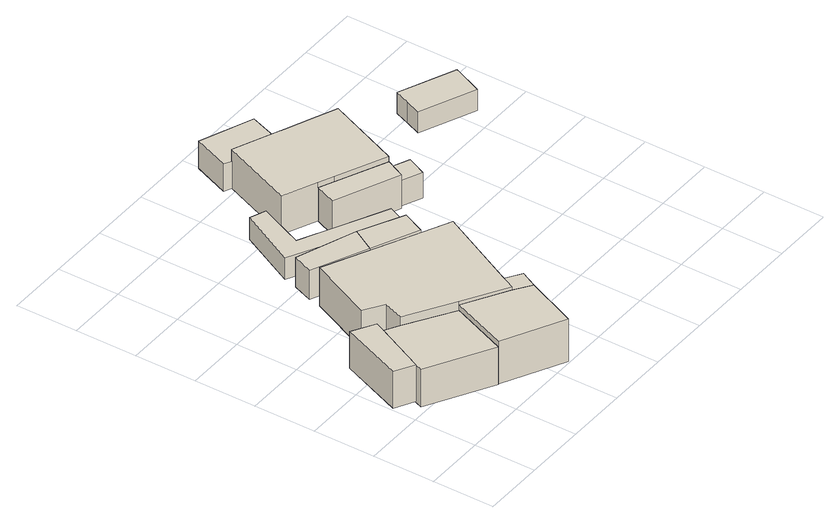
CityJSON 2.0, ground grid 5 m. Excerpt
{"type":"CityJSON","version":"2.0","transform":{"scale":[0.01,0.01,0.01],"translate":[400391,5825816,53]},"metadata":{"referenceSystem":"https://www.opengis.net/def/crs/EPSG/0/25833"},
"CityObjects":{
"building1":{"type":"Building","attributes":{"Gemeindeschluessel":"11000011","BezugspunktDach":"2200","function":"31001_2500","measuredHeight":3.17,"storeysAboveGround":1},"address":[{"country":"Germany","locality":"Berlin","thoroughfareNumber":"3A (3)","thoroughfareName":"Hauptweg"}],"geometry":[{"type":"Solid","lod":"1","boundaries":[[[[0,1,2,3,4]],[[5,6,7,8,9]],[[5,9,4,3]],[[6,5,3,2]],[[7,6,2,1]],[[8,7,1,0]],[[9,8,0,4]]]]}]},
"building2":{"type":"Building","attributes":{"Gemeindeschluessel":"11000011","BezugspunktDach":"2200","function":"31001_2143","measuredHeight":3.27,"storeysAboveGround":1},"address":[{"country":"Germany","locality":"Berlin","thoroughfareNumber":"3A (2)","thoroughfareName":"Hauptweg"}],"geometry":[{"type":"Solid","lod":"1","boundaries":[[[[10,11,12,1,0,13]],[[14,15,16,17,18,19]],[[14,19,13,0]],[[15,14,0,1]],[[16,15,1,12]],[[17,16,12,11]],[[18,17,11,10]],[[19,18,10,13]]]]}]},
"building3":{"type":"Building","attributes":{"Gemeindeschluessel":"11000011","BezugspunktDach":"2200","function":"31001_2463","measuredHeight":3.7,"storeysAboveGround":1},"address":[{"country":"Germany","locality":"Berlin","thoroughfareNumber":"3A (1)","thoroughfareName":"Hauptweg"}],"geometry":[{"type":"Solid","lod":"1","boundaries":[[[[20,21,22,23,24]],[[25,26,27,28,29]],[[25,29,24,23]],[[26,25,23,22]],[[27,26,22,21]],[[28,27,21,20]],[[29,28,20,24]]]]}]},
"building4":{"type":"Building","attributes":{"Gemeindeschluessel":"11000011","BezugspunktDach":"2200","function":"31001_1010","measuredHeight":4.7,"storeysAboveGround":1},"address":[{"country":"Germany","locality":"Berlin","thoroughfareNumber":"3A","thoroughfareName":"Hauptweg"}],"geometry":[{"type":"Solid","lod":"1","boundaries":[[[[30,31,32,33,34,35,36,37,38]],[[39,40,41,42,43,44,45,46,47]],[[39,47,38,37]],[[40,39,37,36]],[[41,40,36,35]],[[42,41,35,34]],[[43,42,34,33]],[[44,43,33,32]],[[45,44,32,31]],[[46,45,31,30]],[[47,46,30,38]]]]}]},
"building5":{"type":"Building","attributes":{"Gemeindeschluessel":"11000011","BezugspunktDach":"2200","function":"51009_1610","measuredHeight":2.54,"storeysAboveGround":0},"address":[{"country":"Germany","locality":"Berlin"}],"geometry":[{"type":"Solid","lod":"1","boundaries":[[[[48,49,50,51]],[[52,53,54,55]],[[52,55,51,50]],[[53,52,50,49]],[[54,53,49,48]],[[55,54,48,51]]]]}]},
"building6":{"type":"Building","attributes":{"Gemeindeschluessel":"11000011","BezugspunktDach":"2200","function":"51009_1610","measuredHeight":2.92,"storeysAboveGround":0},"address":[{"country":"Germany","locality":"Berlin"}],"geometry":[{"type":"Solid","lod":"1","boundaries":[[[[21,56,57,22]],[[58,59,60,61]],[[58,61,22,57]],[[59,58,57,56]],[[60,59,56,21]],[[61,60,21,22]]]]}]},
"building7":{"type":"Building","attributes":{"Gemeindeschluessel":"11000011","BezugspunktDach":"2200","function":"51009_1610","measuredHeight":2.35,"storeysAboveGround":0},"address":[{"country":"Germany","locality":"Berlin"}],"geometry":[{"type":"Solid","lod":"1","boundaries":[[[[62,63,49,48]],[[64,65,66,67]],[[64,67,48,49]],[[65,64,49,63]],[[66,65,63,62]],[[67,66,62,48]]]]}]},
"building8":{"type":"Building","attributes":{"Gemeindeschluessel":"11000011","BezugspunktDach":"2200","function":"31001_2143","measuredHeight":1.9,"storeysAboveGround":1},"address":[{"country":"Germany","locality":"Berlin","thoroughfareNumber":"3B (2)","thoroughfareName":"Hauptweg"}],"geometry":[{"type":"Solid","lod":"1","boundaries":[[[[68,69,70,71,72,73,74,75]],[[76,77,78,79,80,81,82,83]],[[76,83,75,74]],[[77,76,74,73]],[[78,77,73,72]],[[79,78,72,71]],[[80,79,71,70]],[[81,80,70,69]],[[82,81,69,68]],[[83,82,68,75]]]]}]},
"building9":{"type":"Building","attributes":{"Gemeindeschluessel":"11000011","function":"31001_1010"},"address":[{"country":"Germany","locality":"Berlin","thoroughfareNumber":"3B","thoroughfareName":"Hauptweg"}],"children":["building9-1","building9-2","building9-3"]},
"building9-1":{"type":"BuildingPart","attributes":{"BezugspunktDach":"2200","measuredHeight":3.83,"storeysAboveGround":1},"parents":["building9"],"geometry":[{"type":"MultiSurface","lod":"1","boundaries":[[[84,85,86,87,88,89,90,91,92,93,94]],[[95,96,97,98,99,100,101,102,103,104,105]],[[95,105,94,93]],[[96,95,93,92]],[[106,107,96,92,91]],[[98,97,91,90]],[[99,98,90,89]],[[100,99,89,88]],[[101,100,88,87]],[[102,101,87,86]],[[108,109,102,86,85]],[[110,108,103,85,84]],[[105,104,84,94]],[[97,96,107,106]],[[103,102,109,108]],[[104,103,108,110]]]}]},
"building9-2":{"type":"BuildingPart","attributes":{"BezugspunktDach":"2200","measuredHeight":2.91,"storeysAboveGround":1},"parents":["building9"],"geometry":[{"type":"MultiSurface","lod":"1","boundaries":[[[111,109,110,112]],[[104,102,113,114]],[[104,114,112,110]],[[113,102,109,111]],[[114,113,111,112]],[[102,115,103,108,109,116]],[[104,110,108,103]]]}]},
"building9-3":{"type":"BuildingPart","attributes":{"BezugspunktDach":"2200","measuredHeight":2.35,"storeysAboveGround":1},"parents":["building9"],"geometry":[{"type":"Solid","lod":"1","boundaries":[[[[117,107,106,118,119,120]],[[121,122,97,96,95,123]],[[121,123,120,119]],[[122,121,119,118]],[[97,122,118,106]],[[95,96,107,117]],[[123,95,117,120]],[[96,97,106,107]]]]}]},
"building10":{"type":"Building","attributes":{"Gemeindeschluessel":"11000011","BezugspunktDach":"2200","function":"51009_1610","measuredHeight":2.22,"storeysAboveGround":0},"address":[{"country":"Germany","locality":"Berlin"}],"geometry":[{"type":"Solid","lod":"1","boundaries":[[[[124,125,126,127]],[[128,129,130,131]],[[128,131,127,126]],[[129,128,126,125]],[[130,129,125,124]],[[131,130,124,127]]]]}]},
"building11":{"type":"Building","attributes":{"Gemeindeschluessel":"11000011","BezugspunktDach":"2200","function":"31001_2463","measuredHeight":2.14,"storeysAboveGround":1},"address":[{"country":"Germany","locality":"Berlin","thoroughfareNumber":"3B (1)","thoroughfareName":"Hauptweg"}],"geometry":[{"type":"Solid","lod":"1","boundaries":[[[[132,133,134,135,136]],[[137,138,139,140,141]],[[137,141,136,135]],[[138,137,135,134]],[[139,138,134,133]],[[140,139,133,132]],[[141,140,132,136]]]]}]}
},
"vertices":[
[170,610,372],[364,1020,372],[401,1099,372],[218,1205,372],[17,698,372],[218,1205,54],[401,1099,54],[364,1020,54],[170,610,54],[17,698,54],
[661,261,372],[847,722,372],[476,956,372],[147,552,372],[170,610,45],[364,1020,45],[476,956,45],[847,722,45],[661,261,45],[147,552,45],
[1146,8,420],[1328,426,420],[1196,517,420],[847,722,420],[661,261,420],[847,722,51],[1196,517,51],[1328,426,51],[1146,8,51],[661,261,51],
[534,1118,448],[476,956,448],[847,722,448],[1196,517,448],[1259,650,448],[1573,1276,448],[1153,1475,448],[615,1732,448],[385,1217,448],[615,1732,116],[1153,1475,116],[1573,1276,116],[1259,650,116],[1196,517,116],[847,722,116],[476,956,116],[534,1118,116],[385,1217,116],
[1052,1612,391],[1160,1801,391],[676,1977,391],[611,1814,391],[676,1977,137],[1160,1801,137],[1052,1612,137],[611,1814,137],
[1396,559,420],[1259,650,420],[1259,650,128],[1396,559,128],[1328,426,128],[1196,517,128],
[1427,1444,391],[1508,1624,391],[1160,1801,157],[1508,1624,157],[1427,1444,157],[1052,1612,157],
[1171,1835,323],[1516,1650,323],[1582,1801,323],[1232,1975,323],[910,2134,323],[1068,2496,323],[940,2546,323],[705,2085,323],[940,2546,133],[1068,2496,133],[910,2134,133],[1232,1975,133],[1582,1801,133],[1516,1650,133],[1171,1835,133],[705,2085,133],
[1381,2275,472],[1502,2221,472],[1899,2042,472],[2147,2640,472],[1959,2719,472],[1745,2808,472],[1716,2821,472],[1717,2823,472],[1346,2980,472],[1343,2974,472],[1110,2397,472],[1343,2974,135],[1346,2980,135],[1717,2823,135],[1716,2821,135],[1745,2808,135],[1959,2719,135],[2147,2640,135],[1899,2042,135],[1502,2221,135],[1381,2275,135],[1110,2397,135],[1717,2823,370],[1346,2980,370],[1502,2221,427],[1899,2042,427],[1381,2275,427],
[1827,1885,427],[1309,2105,427],[1827,1885,135],[1309,2105,135],[1800,2086,135],[1899,2042,212],
[1343,2974,370],[1828,3127,370],[1402,3295,370],[1285,3006,370],[1402,3295,135],[1828,3127,135],[1285,3006,135],
[1987,1817,377],[2056,1971,377],[1899,2042,377],[1827,1885,377],[1899,2042,155],[2056,1971,155],[1987,1817,155],[1827,1885,155],
[3024,2079,331],[3129,2322,331],[2681,2516,331],[2632,2393,331],[2583,2270,331],[2632,2393,148],[2681,2516,148],[3129,2322,148],[3024,2079,148],[2583,2270,148]
]}
